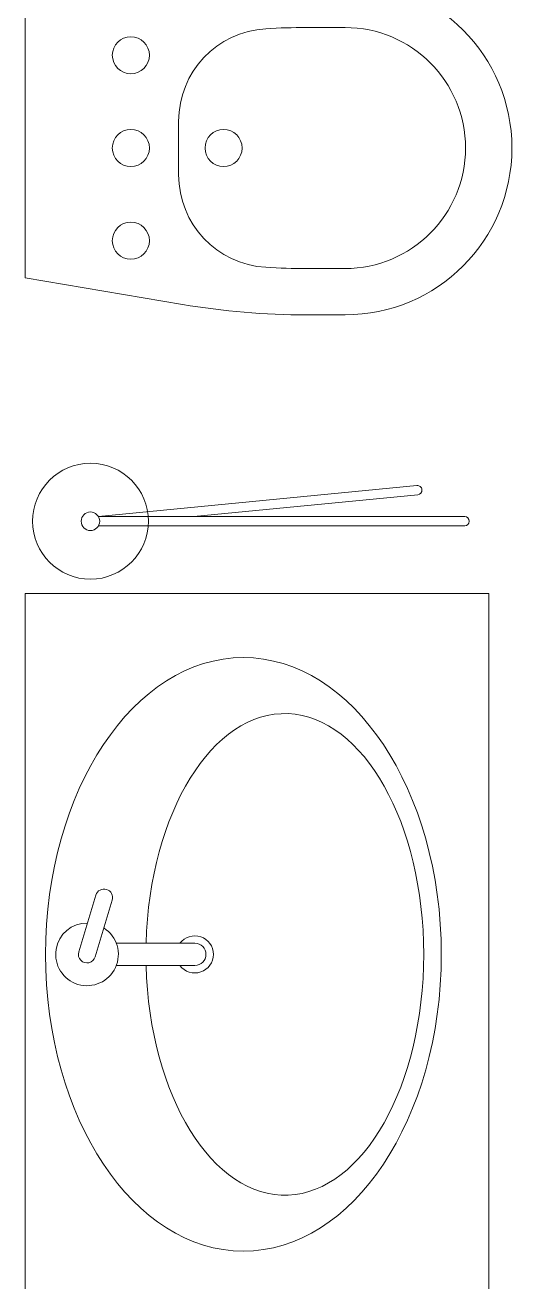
# Model space of a CAD drawing. Header units: millimetres. Extents: x 19901 to 56688, y 13732 to 29551.
# Drawn here: x 26922.1 to 26974.6, y 20235.5 to 20371.1 of the extents above; entities that cross this region are included whole.
import ezdxf

# ---------------------------------------------------------------- set-up
doc = ezdxf.new("R2010")
doc.units = ezdxf.units.MM
doc.layers.add('A-FURN', color=9, linetype='Continuous', lineweight=13)

msp = doc.modelspace()

# ---------------------------------------------------------------- linework, layer by layer
at = {"layer": 'A-FURN'}
for p, q in [((26922.11, 20371.84), (26922.11, 20343.84)), ((26956.61, 20370.84), (26952.44, 20370.84)), ((26938.66, 20360.73), (26938.66, 20354.95)), ((26956.61, 20344.84), (26952.44, 20344.84)), ((26939.08, 20340.97), (26922.11, 20343.84)), ((26956.61, 20339.84), (26952.44, 20339.84)), ((26930.02, 20318.07), (26964.36, 20321.42)), ((26964.9, 20320.97), (26964.9, 20320.97)), ((26940.3, 20318.07), (26964.45, 20320.43)), ((26969.52, 20318.07), (26930.02, 20318.07)), ((26969.52, 20318.07), (26930.02, 20318.07)), ((26969.52, 20317.07), (26930.02, 20317.07)), ((26969.52, 20317.07), (26930.02, 20317.07)), ((26970.02, 20317.57), (26970.02, 20317.57)), ((26970.02, 20317.57), (26970.02, 20317.57)), ((26952.11, 20309.79), (26922.11, 20309.79)), ((26922.11, 20309.79), (26972.11, 20309.79)), ((26922.11, 20231.89), (26922.11, 20309.79)), ((26972.11, 20309.79), (26972.11, 20231.89)), ((26927.89, 20271.1), (26929.74, 20277.23)), ((26931.51, 20276.7), (26929.66, 20270.57)), ((26931.94, 20272.04), (26940.41, 20272.04)), ((26940.41, 20269.64), (26931.94, 20269.64))]:
    msp.add_line(p, q, dxfattribs=at)
for centre, radius in [((26933.51, 20367.85), 2), ((26933.51, 20357.84), 2), ((26943.51, 20357.84), 2), ((26933.51, 20347.84), 2), ((26929.15, 20317.57), 6.25), ((26929.15, 20317.57), 1)]:
    msp.add_circle(centre, radius, dxfattribs=at)
for centre, radius, start, end in [((26950.11, 20359.84), 20, 270, 270), ((26956.61, 20357.84), 18, 270, 90), ((26948.66, 20360.73), 10, 93.3334, 180), ((26952.44, 20295.84), 75, 90, 93.3334), ((26956.61, 20357.84), 13, 270, 90), ((26948.66, 20354.95), 10, 180, 266.6666), ((26952.44, 20419.84), 75, 266.6666, 270), ((26952.44, 20419.84), 80, 260.3823, 270), ((26964.41, 20320.93), 0.5, 5.5778, 95.5846), ((26964.41, 20320.93), 0.5, 275.5846, 5.5778), ((26969.52, 20317.57), 0.5, 0, 90), ((26969.52, 20317.57), 0.5, 0, 90), ((26969.52, 20317.57), 0.5, 270, 0), ((26969.52, 20317.57), 0.5, 270, 0), ((26930.62, 20276.97), 0.924, 343.2178, 163.2178), ((26928.78, 20270.84), 3.38, 89.0552, 57.3804), ((26940.41, 20270.84), 2, 216.8904, 143.1096), ((26928.78, 20270.84), 0.924, 163.2178, 343.2178), ((26940.41, 20270.84), 1.2, 270, 90)]:
    msp.add_arc(centre, radius, start, end, dxfattribs=at)
msp.add_ellipse((26945.65, 20270.84), major_axis=(0, 32.02), ratio=0.666667, dxfattribs=at)
at = {"layer": 'A-FURN', "extrusion": (0, 0, -1)}
msp.add_ellipse((26950.12, 20270.84), major_axis=(0, 25.98), ratio=0.576529, start_param=4.75862, end_param=10.949344, dxfattribs=at)

doc.saveas('drawing.dxf')
